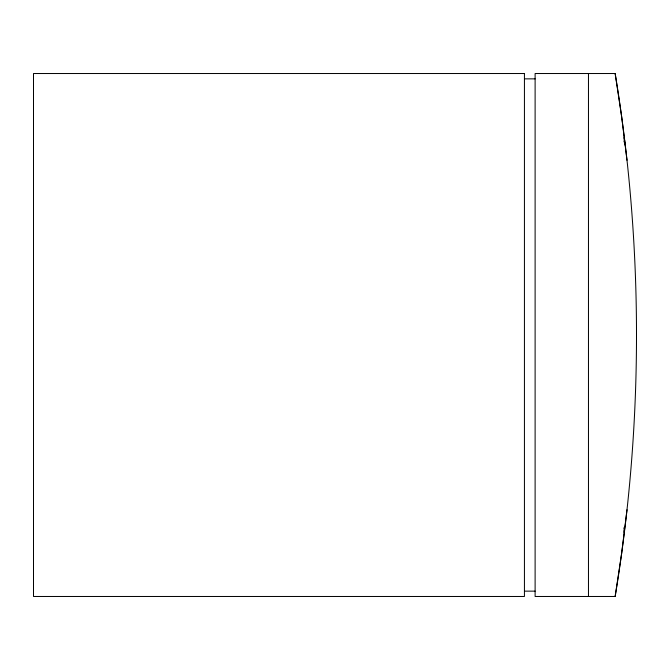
<?xml version="1.0" encoding="UTF-8"?>
<svg xmlns="http://www.w3.org/2000/svg" width="670" height="670" viewBox="0 0 670 670"><rect width="100%" height="100%" fill="white"/><g stroke="black" fill="none" stroke-linecap="round" stroke-linejoin="round"><path stroke-width="1" d="M624.214 532.206L624.214 529.937M624.214 528.806L624.214 527.541M624.214 138.347L624.247 137.794M627.003 509.744L621.668 553.194L615.152 596.476L535.112 596.476L535.112 73.524L615.152 73.524L621.668 116.806L627.003 160.256M624.658 141.169L624.482 139.762M624.658 141.186L624.214 141.194L624.817 142.459M524.434 78.859L535.112 78.859M524.434 591.141L535.112 591.141M624.214 137.559L624.214 142.157M624.214 527.843L624.214 532.441M588.469 73.524L588.469 596.476M615.152 73.524A1612.221 1612.221 0 0 1 615.152 596.476M524.434 73.524L33.5 73.524L33.5 596.476L524.434 596.476L524.434 73.524M625.11 143.832L625.11 144.862L625.11 143.832"/></g></svg>
